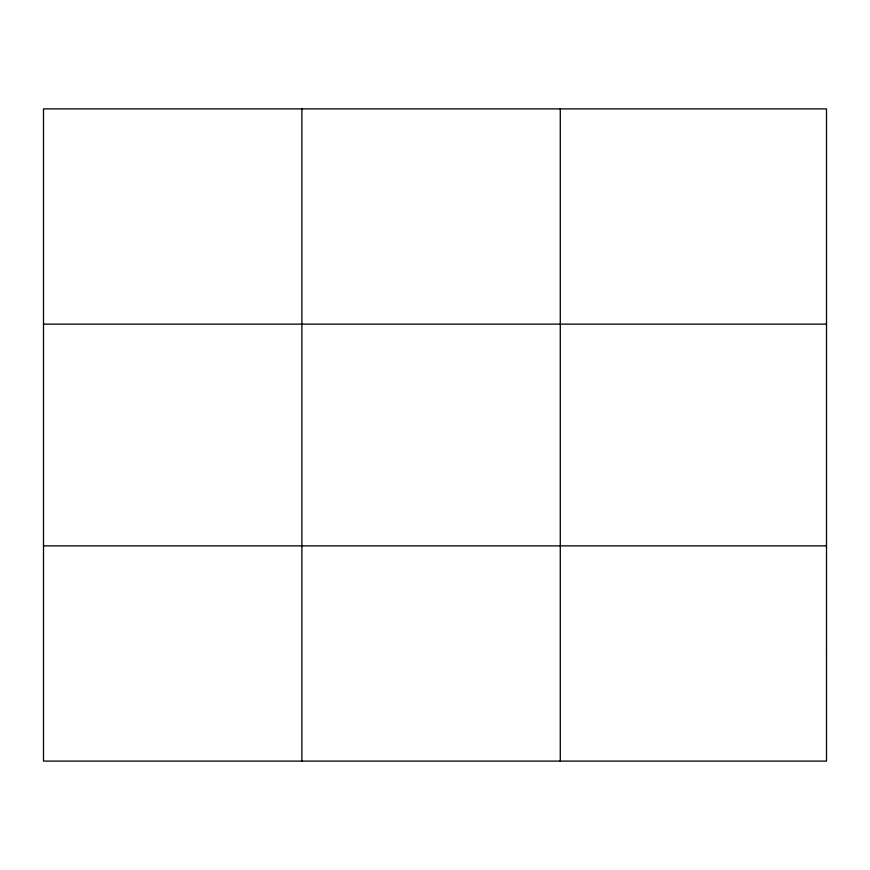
<?xml version="1.0" encoding="UTF-8"?>
<svg xmlns="http://www.w3.org/2000/svg" width="870" height="870" viewBox="0 0 870 870"><rect width="100%" height="100%" fill="white"/><g stroke="black" fill="none" stroke-linecap="round" stroke-linejoin="round"><path stroke-width="1.3" d="M301.89 761.098L301.89 108.902M560.28 761.098L560.28 108.902M43.5 324.129L826.5 324.129M43.5 545.871L826.5 545.871M826.5 653.49L826.5 761.098L43.5 761.098L43.5 108.902L826.5 108.902L826.5 653.49"/></g></svg>
